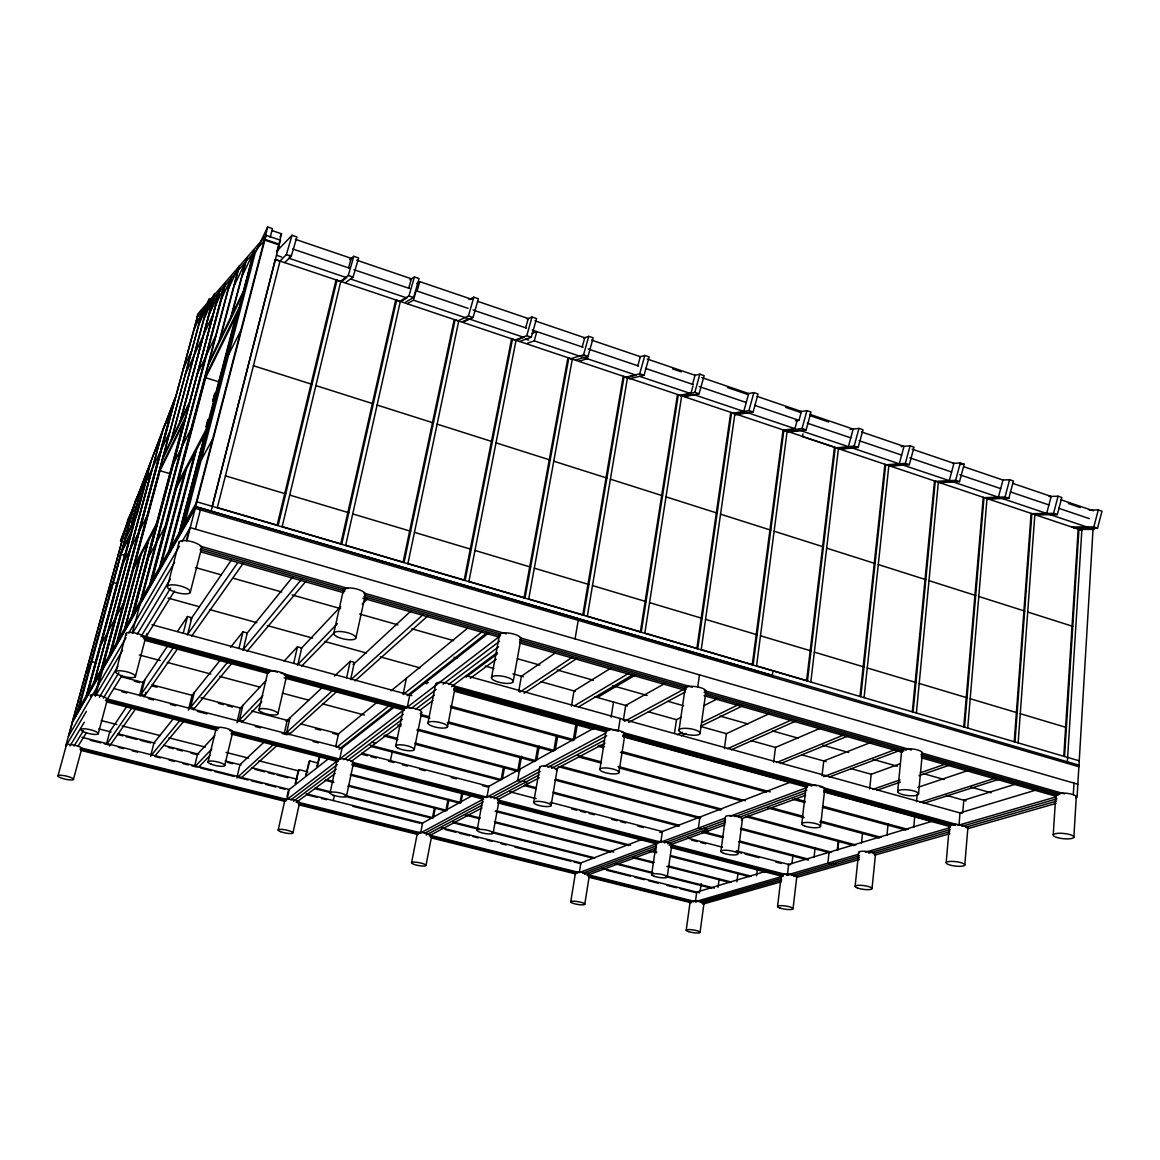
<?xml version="1.0" encoding="UTF-8"?>
<svg xmlns="http://www.w3.org/2000/svg" width="1160" height="1160" viewBox="0 0 1160 1160"><rect width="100%" height="100%" fill="white"/><g stroke="black" fill="none" stroke-linecap="round" stroke-linejoin="round"><path stroke-width="1.5" d="M1073.29 794.702L1074.001 783.13M1073.856 837.332A10.425 2.639 5.7 0 0 1059.37 833.271A10.425 2.639 5.7 0 0 1057.398 837.636A10.425 2.639 5.7 0 0 1073.856 837.332L1076.277 797.239M1077.045 797.457L1093.053 528.916M1067.36 761.758L1082.005 527.8M1053.222 834.852L1055.803 794.861M1063.793 756.277L1078.191 529.207M1064.561 756.494L1078.93 529.453M1018.132 742.879L1034.836 514.649M1014.231 741.733L1031.124 513.401M1015 741.95L1031.863 513.648M964.786 865.027A9.381 2.219 6.8 0 0 951.302 861.387A9.381 2.219 6.8 0 0 950.373 865.157A9.381 2.219 6.8 0 0 964.786 865.027L967.832 828.196M963.742 726.914L983.245 497.321M964.54 727.146L983.999 497.567M819.946 786.77L959.059 825.122L959.972 812.899L1036.808 789.786M967.715 728.074L987.015 498.583M962.742 812.725L963.786 800.226L1017.16 783.623M946.183 862.707L949.344 825.963M918.532 793.977A10.498 2.842 6.7 0 0 903.205 789.67A10.498 2.842 6.7 0 0 902.567 794.557A10.498 2.842 6.7 0 0 918.532 793.977L922.345 753.115M913.703 827.442L914.834 815.451M916.531 801.719L917.197 794.528M912.326 711.82L934.51 480.95M913.137 712.066L935.279 481.212M916.385 713.009L938.353 482.241M897.681 791.511L901.654 750.781M886.951 835.476L888.111 823.76M872.03 888.574L875.466 854.558M885.645 710.239L885.819 708.629M855.109 886.399L858.646 852.455M861.488 843.131L862.504 833.301M869.681 788.887L871.204 774.271L899.942 763.816M864.084 697.667L888.836 465.61M859.966 696.449L884.92 464.29M860.792 696.696L885.704 464.551M837.244 850.019L838.231 841.014M837.766 850.251L838.81 840.637M829.066 852.295L827.863 863.156L831.126 864.011M814.088 856.979L815.088 848.163M820.555 826.268L824.789 788.785M822.063 775.678L823.745 760.96L870.942 742.371M801.763 823.962L806.128 786.582M793.063 908.628L796.746 877.033M787.422 874.901L788.655 864.446M810.811 682.022L838.419 448.673M791.961 863.635L792.976 855.007M777.548 906.583L781.318 875.046M806.606 680.789L834.446 447.339M756.566 875.887L757.393 869.217M773.647 762.221L775.489 747.432L821.613 727.683M772.937 670.886L772.328 675.41L195.707 506.615L72.369 721.766M802.966 433.898L802.589 436.638L1081.845 530.424M736.89 881.76L737.948 873.596M756.523 666.101L787.147 431.23M737.963 853.688L742.429 819.119M752.231 664.839L783.058 430.084L787.118 431.447M783.899 430.142L753.13 664.854L701.235 649.615M720.896 851.527L725.464 817.032A8.569 2.146 8.4 0 1 735.672 816.176A8.569 2.146 8.4 0 1 741.515 820.091M718.04 887.4L719.098 879.396M724.391 748.548L726.407 733.671L768.906 713.85M700.074 932.234L703.946 903.51M700.22 890.793L701.191 883.601M699.915 817.046L698.378 828.095L701.8 828.994M686.198 930.349L690.142 901.683M700.118 732.99L705.99 691.099M697.754 686.938L699.48 674.859M696.827 648.571L730.742 412.51L734.86 413.902M731.597 412.568L697.74 648.6L644.829 633.07M667.246 876.786L671.843 844.712M701.191 649.861L734.904 413.685M660.808 842.131L662.36 831.532L550.173 802.285M678.977 730.597L685.024 688.822M651.63 874.741L656.371 842.261M674.54 732.975L676.483 719.678L681.239 717.257M678.383 649.629L678.615 647.99M644.8 633.302L681.688 395.807M623.326 720.49L625.689 705.439L664.811 683.515M640.349 631.997L677.469 394.617L681.659 396.024M618.889 772.748A9.7 2.581 9.3 0 0 605.883 767.963A9.7 2.581 9.3 0 0 603.476 772.067A9.7 2.581 9.3 0 0 618.889 772.748L624.877 734.439A9.614 2.755 9.3 0 0 615.597 729.857A9.614 2.755 9.3 0 0 606.042 731.554M678.339 394.675L641.277 632.026L587.337 616.192M584.756 904.351A7.148 1.406 9.6 0 0 575.041 901.277A7.148 1.406 9.6 0 0 573.49 903.466A7.148 1.406 9.6 0 0 584.756 904.351L589.382 875.249M620.223 718.504L618.222 731.177L452.922 685.603M599.923 769.123L606.071 730.829M611.117 717.097L613.524 702.032M570.764 901.712L575.476 872.624M573.345 739.543L576.012 723.535M574.91 738.688L577.288 724.42M582.755 615.104L623.196 376.391L627.473 377.826M551.058 805.635A8.845 2.16 9.9 0 0 538.863 801.386A8.845 2.16 9.9 0 0 537.211 804.895A8.845 2.16 9.9 0 0 551.058 805.635L557.017 770.341M624.095 376.463L583.712 615.119L528.713 598.98M571.46 706.077L574.011 690.954L610.914 668.131M587.293 616.424L627.502 377.609M553.9 750.332L556.264 736.426M555.379 749.505L557.757 735.585M575.07 638.885L578.216 620.353M533.687 802.329L539.791 767.05M535.427 760.554L537.79 746.982M536.848 759.771L539.212 746.17M517.882 770.284L520.231 757.016M519.216 769.544L521.579 756.247M519.622 769.312L517.621 780.593L521.246 781.55M501.178 779.534L503.512 766.557M502.454 778.824L504.498 767.456M493.116 833.184A8.149 1.827 10.3 0 0 481.675 829.4A8.149 1.827 10.3 0 0 480.573 832.416A8.149 1.827 10.3 0 0 493.116 833.184L499.017 800.487M518.679 691.433L521.42 676.207L555.292 652.964M524.044 597.864L567.907 357.817L572.272 359.281M568.821 357.904L525.016 597.893L468.915 581.436M513.155 681.674A11.005 3.335 10.4 0 0 497.799 675.729A11.005 3.335 10.4 0 0 496.103 681.312A11.005 3.335 10.4 0 0 513.155 681.674L520.913 638.971M528.67 599.227L572.315 359.063M477.123 830.154L483.125 797.471A8.091 1.958 10.3 0 1 492.724 797.312A8.091 1.958 10.3 0 1 498.583 800.922M491.536 677.512L499.496 634.839M506.572 599.401L506.891 597.734M460.027 802.343L461.97 792.005M461.143 801.719L462.767 793.092M445.962 810.13L447.89 800.009M447.035 809.535L448.963 799.399M432.506 817.582L434.42 807.664M433.536 817.017L435.13 808.737M425.981 865.447A7.337 1.479 10.6 0 0 415.439 862.156A7.337 1.479 10.6 0 0 414.888 864.664A7.337 1.479 10.6 0 0 425.981 865.447L431.694 835.823M468.872 581.667L516.07 340.17M447.528 726.726A9.961 2.726 10.9 0 0 433.318 721.563A9.961 2.726 10.9 0 0 432.375 726.203A9.961 2.726 10.9 0 0 447.528 726.726L455.097 687.691M464.145 580.29L511.589 338.908L516.026 340.402M512.517 338.981L465.146 580.319L407.928 563.528M411.568 862.736L417.368 833.112M427.953 722.97L435.682 683.95M414.265 749.563L421.689 712.414M395.72 746.025L403.288 708.89M406.391 678.252L403.071 694.535L481.733 631.997M390.369 760.974L392.341 751.346M403.057 562.353L454.184 319.623L458.708 321.146M455.14 319.711L404.072 562.397L345.68 545.258M407.87 563.774L458.751 320.928M346.492 796.079L353.539 762.86M330.049 792.976L337.212 759.756M383.322 563.368L383.699 561.672M333.312 800.502L334.37 795.586M346.651 677.701L350.219 661.301L354.365 662.433L350.813 678.832M355.961 637.812L365.4 594.413M335.704 746.736L338.502 733.816L377.304 702.061M319.363 756.088L317.071 766.571L320.262 755.378M309.821 760.96L305.935 775.33L308.966 761.656L309.821 760.96L318.55 763.207M299.106 769.645L295.293 783.711L298.294 770.312L299.106 769.645L307.879 771.893M333.717 633.519L343.36 590.15M292.929 832.865L299.584 802.792M396.662 300.063L341.75 544.098L282.17 526.611M278.154 830.082L284.911 800.009M286.998 796.76L288.477 790.134L329.048 758.292M345.637 545.505L400.345 301.31M340.721 544.069L395.69 299.976L400.301 301.527M297.917 664.433L301.687 647.947L297.467 646.787L284.113 661.127M284.287 733.337L287.26 720.346M290 717.764L286.665 732.467L290.377 733.439M293.683 663.288L297.467 646.787M277.936 713.646L286.621 675.961M258.926 710.007L267.757 672.351M237.22 776.301L239.946 764.715L264.973 741.24M224.793 765.295L232.841 731.626M282.112 526.858L340.793 281.3M237.278 721.085L240.395 708.035L265.901 680.673M242.889 705.352L239.366 720.128L243.15 721.114M277.095 525.393L336.037 279.951L340.75 281.532M337.038 280.038L278.154 525.437L217.34 507.587M238.945 648.382L242.962 631.808L247.254 632.983L243.252 649.557M207.988 762.106L216.166 728.451M194.735 765.6L197.591 753.971L214.731 735.571M188.384 710.094L192.067 695.333L220.342 660.04M194.3 692.563L190.588 707.411L194.43 708.412M183.237 633.229L187.485 616.554L191.85 617.743L187.63 634.418M217.282 507.834L280.082 260.913M276.877 251.735L279.328 244.238L264.973 239.38L263.885 241.628M276.776 252.532L281.561 233.798L272.049 230.55M190.196 592.528A11.818 3.639 13.8 0 0 175.029 584.988A11.818 3.639 13.8 0 0 171.404 590.556A11.818 3.639 13.8 0 0 190.196 592.528L201.448 548.491M212.164 506.325L275.239 259.521L280.024 261.13M211.135 511.139L279.328 244.238M270.193 237.365L272.44 228.621L267.685 226.998L255.055 253.417L184.715 523.247M195.431 529.12L200.39 509.878M185.963 523.61L187.18 518.94M187.369 522.087L187.804 520.39M145.812 692.187L144.957 695.507L141.056 694.492L144.942 679.572M186.354 540.56L189.283 529.264M195.968 503.527L267.685 226.998M186.89 540.56L264.973 239.38M205.987 426.88L207.799 419.92M212.976 400.157L214.803 393.167M206.364 427.025L208.176 419.688M213.194 400.476L215.02 393.486M179.234 532.846L235.828 316.303M179.409 532.527L205.436 432.955L176.639 487.461M180.119 531.294L236.799 314.317M181.018 529.728L254.388 250.444L181.903 528.177M167.547 586.221L179.06 542.082M139.562 695.623L142.999 682.442M159.572 567.284L184.585 472.439M219.269 340.851L239.061 266.075L228.433 288.869M160.356 565.906L185.411 470.858M220.154 339.024L238.539 269.265L237.626 271.223M161.312 564.238L186.412 468.959M135.343 676.788A10.078 2.624 13.4 0 0 122.104 670.915A10.078 2.624 13.4 0 0 119.48 674.946A10.078 2.624 13.4 0 0 135.343 676.788L145.362 638.609M166.04 559.236L166.46 557.626M146.943 633.49L146.117 636.651L174.507 590.976M169.128 550.55L194.633 453.415M169.954 549.086L195.677 451.414M230.883 316.926L246.862 257.665L231.826 314.998M170.796 547.621L196.388 450.08M1072.159 526.959L1093.822 526.93L1098.303 509.936L1102 511.197L1097.519 528.177L1073.986 528.177M142.114 597.864L225.576 283.736L215.832 304.877M106.647 743.43L109.765 731.684L126.846 706.367M147.073 592.267L147.479 590.73M149.785 584.423L230.782 278.864M150.539 583.117L231.478 277.327L220.646 300.672M151.278 581.812L204.841 379.407M152.032 580.493L205.668 377.711L218.617 381.771M1032.357 513.648L1053.541 513.343L1058.08 496.233L1061.82 497.51L1057.296 514.605L1035.706 514.895M98.209 733.801A8.888 2.03 13.2 0 0 86.347 728.973A8.888 2.03 13.2 0 0 84.317 732.09A8.888 2.03 13.2 0 0 98.209 733.801L107.315 699.741M115.927 671.669L126.15 633.418M130.108 621.818L130.5 620.353M131.849 615.844L183.164 423.574M132.516 614.684L183.903 422.051M133.168 613.524L220.24 288.318L133.85 612.35M133.313 613.277L156.904 524.842L133.53 569.067M140.563 600.576L224.895 284.707L141.259 599.343M132.182 633.113L135.111 622.079M135.401 621.586L139.838 604.867M985.304 497.596L1005.024 496.973L1009.62 479.718L1013.434 481.023L1008.837 498.263L989.059 498.858M110.635 653.008L159.369 472.033M111.2 651.992L160.022 470.713L169.853 473.628M114.84 648.425L115.217 647.034M116.971 641.9L139.635 557.525M171.274 439.741L209.09 299.12L212.091 300.092M117.566 640.856L140.273 556.322M171.956 438.335L208.133 303.558L207.408 305.181M118.291 639.58L141.027 554.871M124.859 628.096L147.972 541.749M180.191 421.341L213.73 297.25L180.916 419.862M124.975 627.865L148.103 541.488M180.337 421.051L214.499 293.422L205.567 313.142M125.483 626.98L148.639 540.473M935.961 481.327L955.622 480.327L960.306 462.927L964.192 464.247L959.523 481.632L939.774 482.603M94.888 680.572L163.168 428.721L170.621 412.757M101.196 669.538L173.55 403.1L101.834 668.407M94.83 695.376L197.881 315.056L102.921 666.507M97.527 686.445L101.558 671.553M95.396 696.159L98.441 684.893M98.672 684.501L102.703 669.552M73.413 779.52A7.946 1.61 12.9 0 0 62.683 775.431A7.946 1.61 12.9 0 0 61.031 777.925A7.946 1.61 12.9 0 0 73.413 779.52L81.707 748.765M109.49 655.009L202.797 309.72L110.055 654.008M887.284 464.682L905.351 463.362L910.092 445.817L914.051 447.165L909.309 464.696L891.431 465.972M79.083 708.252L134.212 506.18L127.991 519.202L73.747 717.62M131.994 521.753L136.691 504.513M137.619 501.062L142.404 484.387L132.066 522.377M131.486 525.291L141.94 486.924L135.445 500.584L124.642 539.313L135.445 517.172M85.014 700.553L124.874 554.045M130.442 534.659L87.189 693.738L150.452 463.26M87.841 692.926L151.235 460.622L150.655 461.839M88.45 694.376L88.798 693.1M150.147 475.875L147.799 475.179L137.213 514.126L131.385 526.06M94.308 681.587L151.902 469.176L144.957 483.72M94.38 681.457L162.212 432.23M836.201 447.847L854.152 446.107L858.965 428.402L862.996 429.78L858.183 447.455L840.159 449.181M58 775.736L66.424 744.952M68.788 735.687L72.471 722.216M76.981 714.371L77.314 713.139M120.814 554.175L77.879 710.355L134.313 504.73M784.421 429.998L794.919 428.663L797.355 419.789M795.47 420.819L798.979 420.34L801.415 411.481L757.146 396.415M784.218 430.766L802.024 428.518L806.91 410.669L811.014 412.061L806.128 429.911L788.249 432.114M732.815 413.177L748.925 410.611L753.884 392.602L758.06 394.023L753.101 412.017L735.425 414.801M692.52 384.308L695.029 375.289L647.207 359.02M691.288 392.109L692.955 386.091M680.731 395.168L694.825 392.37L699.871 374.201L704.135 375.651L699.088 393.805L684.908 396.575M637.797 365.777L640.349 356.685L591.499 340.068M625.892 377.188L639.711 373.781L644.844 355.453L649.179 356.932L644.061 375.245L629.285 378.827M582.189 346.956L584.785 337.792L534.905 320.812M571.532 358.483L583.553 354.844L588.758 336.356L593.18 337.864L587.366 358.744L579.043 361.195M519.448 341.562L531.28 337.212L536.558 318.579L532.048 317.043L527.061 319.058M527.452 343.273L534.223 340.851L536.848 331.615L532.005 333.413M525.654 327.83L528.293 318.565L477.456 301.281M515.04 340.068L526.77 335.689L532.048 317.043M458.577 320.58L468.423 316.013L473.802 297.192L478.384 298.758L473.019 317.564L463.275 322.016M408.712 288.231L411.423 278.806L356.772 260.217M399.605 301.397L408.929 295.945L414.396 276.964L419.079 278.56L413.613 297.525L405.753 302.035M407.479 303.558L413.438 300.179L416.15 290.754L468.046 308.328M417.078 291.073L419.789 281.662L471.627 299.294M348.507 267.858L351.262 258.346L295.481 239.366M341.025 280.909L348.261 275.486L353.814 256.317L358.599 257.955L353.046 277.11L345.883 282.373M280.01 260.957L286.375 254.62L292.03 235.277L296.902 236.93L291.262 256.273L284.78 262.566M290.087 255.113L289.159 258.317L346.695 277.689L342.388 280.909M264.785 240.106L266.176 235.364L280.531 240.236L279.154 244.963L264.785 240.106L196.924 317.245L197.954 313.765L266.176 235.364M133.139 507.906L133.516 506.775M193.735 330.353L201.942 312.055M200.52 318.173L209.09 299.12M198.737 324.786L207.292 305.849M203.986 319.029L212.904 299.411M183.309 368.996L191.356 351.379M209.757 312.098L219.066 291.755L189.747 401.664L163.415 455.895M209.09 314.592L218.385 294.277M185.469 374.057L193.807 356.033M194.387 354.8L203.145 335.863M203.739 334.573L212.962 314.65M170.708 413.598L171.346 412.235M168.026 423.516L168.664 422.167M234.175 285.853L245.34 262.204M241.918 276.529L253.677 251.807L243.397 291.145L209.133 361.731M141.071 489.302L147.799 475.179M152.584 467.77L159.862 452.53M161.863 448.354L169.563 432.23M197.388 374.027L215.745 335.646M125.715 527.539L65.583 746.562L86.362 711.428M162.487 459.375L188.616 405.681M208.118 365.589L242.121 295.684M123.772 542.488L134.56 520.434M159.674 469.843L185.643 416.817M205.044 377.217L238.873 308.154M158.731 473.338L184.643 420.543M204.015 381.103L237.786 312.315M121.162 552.015L131.892 530.265M120.292 555.205L130.993 533.557M135.213 518.389L135.778 517.259M280.038 236.872L281.561 233.798M107.459 594.283L113.361 582.61L116.841 583.567M123.554 562.44L130.152 549.39M130.804 548.115L137.721 534.412M139.62 530.657L146.957 516.142M173.493 463.652L191.037 428.939M228.737 354.351L240.888 330.325M218.515 381.959L220.139 378.784M212.686 401.113L215.963 394.748M134.516 565.413L156.397 523.87M177.726 483.358L206.393 428.924M86.246 671.901L91.799 661.664L95.337 662.606M101.399 643.974L107.619 632.519M108.228 631.402L114.753 619.353M116.551 616.047L123.482 603.287M148.596 557.003L165.256 526.336M201.158 460.186L212.758 438.813M73.283 718.417L196.939 501.83L1079.104 760.771M72.036 722.97L195.243 508.37L1078.887 766.731M68.353 736.426L126.034 637.623M128.76 632.968L179.452 546.113M182.062 541.648L190.24 527.626L1077.843 784.247M95.816 695.463L122.54 650.267M132.675 633.142L174.594 562.281M70.035 745.923L84.288 722.216M99.34 697.189L117.972 666.231M137.141 634.361L170.389 579.058M74.022 746.083L83.361 730.814M103.298 698.204L118.885 672.713M140.954 636.608L170.607 588.105M106.734 699.813L107.285 698.914L219.124 727.856M77.995 746.271L86.507 732.569M106.85 699.842L122.075 675.337M142.926 682.544L168.272 645.003M177.379 631.518L187.485 616.554M190.457 619.788L231.261 560.193M107.228 743.618L131.834 707.89M140.157 695.783L172.985 648.121M109.693 745.981L135.619 708.861M144.043 696.798L178.292 647.788M187.282 634.911L237.713 562.73M191.661 636.101L243.687 562.673M173.014 719.127L153.975 742.893L150.568 756.262L180.307 719.968M230.521 647.338L242.962 631.808M246.746 633.606L292.929 576.665M189.515 708.731L227.708 662.099M155.165 755.74L184.034 720.94M193.343 709.717L231.913 663.23M242.817 650.078L301.774 579.029M247.08 651.297L305.66 581.566M301.078 648.6L340.736 606.506M195.576 765.962L211.845 748.939M236.872 722.752L262.812 695.594M277.138 250.821L292.03 235.277M198.954 766.847L210.004 755.421M241.904 722.419L261.812 701.8M297.351 665.028L337.473 623.514M301.571 666.173L334.442 632.548M362.254 604.099L367.299 598.923M286.056 721.476L322.668 687.126M334.471 676.062L350.219 661.301M353.104 664.593L411.394 610.595M236.829 777.954L273.543 744.43M285.258 733.743L331.963 691.099M241.498 777.606L277.168 745.372M288.97 734.715L337.371 690.983M350.929 679.702L423.327 614.423M355.076 680.833L427.997 615.757M391.152 690.736L467.422 628.328M349.595 259.68L353.814 256.317M336.762 747.229L388.962 705.744M338.995 749.302L392.95 706.817M407.146 695.637L486.301 633.302M341.098 748.823L394.762 706.687M488.897 632.78L409.799 694.884L407.305 707.179L500.409 635.738L363.964 596.704M337.864 760.467L286.244 800.081L80.431 748.635M340.141 758.727L403.564 710.05M290.957 799.835L337.299 764.614M343.795 759.669L403.375 714.371M436.102 689.504L411.394 708.296L280.88 673.047M443.105 684.183L499.568 641.262M293.494 801.255L336.183 769.109M347.406 760.656L402.433 719.214M415.454 709.413L434.246 695.26M448.528 684.501L498.583 646.816M296.162 802.546L335.168 773.459M351.06 761.598L401.316 724.101M419.963 710.196L432.883 700.567M451.501 686.662L497.248 652.529M466.059 677.15L497.51 653.732M470.293 678.324L496.19 659.228M519.868 692.114L572.489 657.14M524.044 693.274L576.926 658.416M409.857 279.792L414.396 276.964M416.759 283.489L419.789 281.662M574.258 705.918L628.067 673.728M578.347 707.063L632.432 674.975M597.661 697.348L635.68 674.874M402.23 300.715L406.928 297.975L350.494 278.98M421.602 823.629L472.192 795.601M595.065 727.523L487.693 787.002L482.459 785.639M624.631 721.303L684.139 689.083M482.864 799.341L419.673 833.431L297.902 802.981M486.025 797.645L539.385 768.862M544.112 766.31L605.679 733.105M628.648 722.419L685.27 691.998M424.429 833.373L483.256 801.893M490.782 797.862L540.212 771.4M547.868 767.311L606.695 735.817M426.01 835.011L481.951 805.301M494.262 798.761L539.139 774.923M551.609 768.312L604.346 740.298M429.171 835.794L482.038 807.94M497.741 799.66L539.342 777.736M555.35 769.312L604.954 743.168M703.467 705.904L717.75 698.61M469.002 299.584L473.802 297.192M677.295 734.7L682.152 732.308M701.582 722.752L738.818 704.424M681.253 735.803L686.125 733.424M700.756 726.276L743.023 705.628M462.405 321.697L468.727 318.797L413.438 300.179M727.45 748.736L791.279 720.041M731.337 749.809L795.397 721.23M776.736 762.511L844.408 734.657M780.564 763.57L848.453 735.817M579.666 863.403L643.118 838.941M659.822 832.503L788.988 782.71M823.571 776.663L894.505 749.838M829.023 777.069L898.478 750.969M515.62 340.474L523.928 337.386L469.64 319.101M579.797 872.392L657.72 843.291M660.997 842.073L725.116 818.119M730.176 816.234L806.098 787.872M582.784 873.161L656.546 845.785M664.288 842.914L725.508 820.207M735.382 816.538L806.867 790.018M584.582 874.35L656.429 847.873M667.58 843.769L725.595 822.382M738.905 817.481L805.518 792.918M587.12 875.278L656.299 849.946M669.146 845.234L724.753 824.876M741.602 818.713L805.62 795.267M872.9 789.337L900.029 779.897M920.359 772.807L945.791 763.947M876.597 790.366L900.392 782.13M919.097 775.663L949.692 765.063M917.879 787.35L968.702 770.284M583.668 338.053L588.758 336.356M919.764 802.415L996.179 777.853M923.389 803.431L1000.007 778.955M765.484 871.421L696.74 892.098L695.434 901.61L781.434 876.641M787.814 864.693L933.945 820.729M575.577 360.035L587.975 356.337L583.553 354.844M786.582 875.133L858.414 854.282M865.345 852.266L950.199 827.616M958.943 825.079L1056.397 796.789M700.06 901.827L781.318 878.381M791.454 875.452L859.56 855.79M868.695 853.165L950.301 829.603M961.901 826.254L1056.861 798.848M701.553 902.958L781.695 879.976M793.744 876.51L859.487 857.66M873.262 853.702L949.793 831.749M965.439 827.268L1056.615 801.111M703.062 904.075L781.332 881.76M796.92 877.322L859.328 859.531M874.944 855.08L949.851 833.721M1056.137 803.416L967.28 828.747A9.309 2.378 6.5 0 0 959.103 824.731A9.309 2.378 6.5 0 0 949.533 826.602M639.624 356.888L644.844 355.453M625.892 377.682L636.115 375.173L534.223 340.851M694.651 375.376L699.871 374.201M682.095 395.357L690.867 393.617L639.566 376.333M684.603 396.198L693.404 394.473L743.778 411.438L748.707 393.559L701.771 377.58M746.808 393.907L753.884 392.602M735.106 413.627L745.445 411.988L794.919 428.663M799.747 411.727L806.91 410.669M787.51 431.839L799.82 430.316L848.38 446.658L853.165 429.084L809.694 414.294M850.077 429.447L858.965 428.402M840.869 448.775L851.585 447.745L899.276 463.811L903.988 446.382L861.474 431.911M901.146 446.643L910.092 445.817M890.213 465.74L902.437 464.87L949.271 480.646L953.911 463.362L912.152 449.152M953.114 463.42L960.306 462.927M960.582 464.493L964.192 464.247M940.02 482.299L952.374 481.69L998.383 497.19L1002.965 480.051L963.815 466.726M1002.414 480.066L1009.62 479.718M1049.075 496.509L1058.08 496.233M988.972 498.597L1001.428 498.205L1046.654 513.445L1051.163 496.436L1012.694 483.358M1089.24 510.081L1098.303 509.936M1077.915 529.395L1094.083 529.409L1049.64 514.446M80.881 747.91L287.042 799.472L289.275 789.51L81.91 737.311M298.7 802.386L420.674 832.894L422.588 823.078L306.124 793.759M430.186 835.272L579.333 872.566L580.885 862.938L440.829 827.674M588.352 874.829L696.58 901.9M430.925 836.244L577.622 872.914M588.86 875.713L693.462 901.856M285.258 800.632L80.069 749.36A7.902 1.725 13.1 0 0 75.994 745.561A7.902 1.725 13.1 0 0 66.439 745.416M299.077 804.083L418.499 833.909M430.229 836.838L576.592 873.408M588.135 876.293L691.433 902.103M81.374 750.505L284.461 801.227M298.468 804.721L417.513 834.446M431.534 837.94L575.389 873.871M589.425 877.366L691.172 902.784M602.083 868.274L699.625 892.823M90.233 740.24L100.804 742.908M104.269 743.778L109.576 745.111M118.305 747.315L123.584 748.635M132.341 750.839L137.605 752.173M155.121 756.581L160.413 757.901M169.143 760.105L174.45 761.438M183.149 763.628L188.413 764.947M191.922 765.832L197.243 767.181M200.68 768.036L211.28 770.704M214.687 771.559L234.088 776.446M237.597 777.331L248.124 779.984M251.488 780.825L262.16 783.508M265.495 784.348L276.007 787.002M279.517 787.872L284.969 789.249M307.342 794.876L317.463 797.428M321.363 798.413L326.627 799.733M352.901 806.345L419.862 823.194M445.295 829.588L455.735 832.228M459.215 833.097L469.524 835.693M473.019 836.577L478.34 837.911M487.012 840.087L492.246 841.406M500.946 843.595L506.238 844.93M514.851 847.09L570.923 861.213M573.968 861.967L580.913 863.721M606.651 870.203L630.402 876.177M634.636 877.236L644.308 879.671M648.628 880.759L658.227 883.181M666.928 885.37L676.628 887.806M680.122 888.69L696.493 892.808M98.803 728.9L111.084 732.018M118.117 733.801L154.976 743.154M163.749 745.372L198.853 754.29M225.185 760.974L240.99 764.977M251.517 767.644L297.163 779.23M117.479 734.497L122.859 735.861M126.222 736.716L136.88 739.413M140.201 740.254L150.698 742.922M168.171 747.359L173.42 748.678M177.19 749.635L182.453 750.969M190.893 753.115L196.475 754.522M227.331 762.352L232.522 763.671M255.012 769.37L264.813 771.864M268.322 772.748L274.036 774.198M277.08 774.967L287.883 777.707M452.835 821.904L479.167 828.573M493.203 832.126L594.978 857.892M617.801 863.678L652.891 872.566M666.928 876.119L714.313 888.111M315.23 787.901L330.875 791.874M346.521 795.832L433.434 817.829M453.531 822.904L478.065 829.124M492.087 832.663L593.717 858.385M614.742 863.707L653.298 873.465M665.564 876.568L711.124 888.096M314.621 788.597L330.426 792.599M344.476 796.152L432.303 818.365M101.253 720.563L116.856 724.536M122.061 725.87L160.196 735.6M168.867 737.818L205.276 747.098M226.055 752.405L248.559 758.147M258.941 760.786L298.743 770.951M468.103 814.9L480.385 818.046M494.435 821.628L613.799 852.063M633.113 856.979L654.182 862.359M668.218 865.94L731.423 882.049M326.062 779.578L333.079 781.361M348.856 785.378L447.006 810.405M465.247 815.045L479.268 818.627M495.045 822.643L610.726 852.121M633.519 857.936L652.79 862.852M666.826 866.418L729.915 882.499M325.192 780.231L333.935 782.463M347.942 786.031L445.933 810.999M496.088 810.695L630.59 845.248M653.298 851.077L656.792 851.977M670.755 855.558L751.114 876.206M351.175 774.387L461.303 802.662M495.117 811.347L628.459 845.582M649.513 850.99L656.531 852.788M670.567 856.399L749.519 876.67M350.219 775.068L460.172 803.285M229.607 730.568L339.706 759.046L342.07 748.055L113.781 688.562M352.423 762.337L486.939 797.152L488.925 786.335L361.717 753.173M497.393 799.849L659.068 841.682M670.668 844.683L788.829 875.264M106.415 699.726L218.37 728.683M232.261 732.279L338.894 759.843M353.017 763.497L483.966 797.355M497.901 800.965L659.315 842.696M670.886 845.683L783.667 874.857M105.429 700.51L215.774 729.031M231.304 733.033L337.951 760.597M351.944 764.208L483.067 798.094M498.438 802.067L657.589 843.204M670.697 846.582L782.928 875.582M106.662 701.858L217.108 730.379M231.13 734.004L338.067 761.627M352.089 765.237L483.575 799.196M497.596 802.821L656.937 843.972M670.944 847.583L783 876.525M509.863 791.787L536.152 798.631M687.793 838.158L722.462 847.191M736.324 850.802L790.076 864.809M121.626 691.664L126.846 693.027M148.291 698.61L153.555 699.987M170.433 704.381L175.653 705.744M197.374 711.399L207.031 713.908M255.214 726.464L260.464 727.827M281.981 733.424L287.216 734.788M313.055 741.515L318.304 742.893M362.312 754.348L367.531 755.711M371.012 756.624L376.362 758.016M388.426 761.148L393.762 762.54M402.361 764.788L407.58 766.136M419.775 769.312L425.067 770.704M451.11 777.476L456.387 778.853M571.604 808.854L576.853 810.231M580.261 811.115L585.597 812.508M588.99 813.392L594.355 814.784M611.712 819.308L616.946 820.671M620.44 821.585L625.849 822.991M637.913 826.137L643.351 827.544M691.447 840.072L697.116 841.551M700.611 842.464L705.86 843.827M736.44 851.788L741.646 853.151M745.097 854.05L758.944 857.66M775.764 862.039L781.448 863.518M522.609 780.825L526.234 781.782M703.453 828.385L706.861 829.284M371.809 742.269L375.623 743.27M524.871 782.507L528.496 783.449M705.207 829.893L708.615 830.792M832.967 863.475L836.23 864.331M120.756 676.599L143.448 682.558M152.163 684.85L192.299 695.391M201.028 697.697L241.164 708.238M251.648 710.993L288.289 720.621M300.512 723.825L338.894 733.917M134.27 681.225L139.577 682.616M151.757 685.821L157.093 687.213M218.254 703.279L223.503 704.657M227.2 705.628L232.464 707.005M315.404 728.784L320.668 730.176M332.702 733.337L337.981 734.715M525.175 784.798L535.673 787.553M553.16 792.135L679.049 825.181M703.525 831.604L722.767 836.65M740.254 841.232L808.433 859.139M369.967 745.126L501.265 779.563M523.87 785.494L536.094 788.698M553.552 793.266L679.238 826.239M701.93 832.184L722.883 837.68M738.601 841.797L808.433 860.126M370.663 746.373L499.989 780.26M555.872 779.244L700.727 817.582M740.863 828.211L831.618 852.237M385.062 735.15L397.314 738.384M414.845 743.023L519.941 770.82M554.683 780.013L700.103 818.481M740.399 829.139L829.748 852.774M383.96 735.962L397.952 739.674M415.439 744.285L518.607 771.559M561.251 766.296L721.665 809.143M747.808 816.133L855.92 845.002M139.287 654.95L160.239 660.533M167.214 662.404L210.874 674.047M219.602 676.382L259.767 687.097M282.445 693.158L308.618 700.147M322.582 703.874L364.457 715.038M417.991 729.205L536.079 760.728M558.192 766.63L720.94 810.071M745.445 816.611L853.963 845.582M397.735 724.971L401.2 725.899M416.802 730.061L534.673 761.511M141.665 635.448L277.399 672.104M142.709 637.087L270.294 671.51M284.287 675.279L406.638 708.296M578.042 755.61L600.706 761.729M618.149 766.427L745.416 800.748M771.559 807.795L802.938 816.263M820.381 820.961L881.397 837.418M143.738 638.711L269.337 672.568M285.708 676.99L404.245 708.948M420.674 714.429L429.388 716.779M448.543 721.94L554.77 750.563M578.39 756.929L601.141 763.048M618.642 767.775L741.11 800.777M767.355 807.838L804.097 817.742M819.844 821.99L879.338 838.013M144.768 640.32L268.366 673.626M284.04 677.846L404.159 710.21M421.182 715.807L429.882 718.141M447.252 722.825L553.291 751.376M450.762 707.499L572.88 740.703M599.328 745.329L604.563 746.764M622.021 751.52L770.312 791.903M794.745 798.558L805.214 801.415M822.658 806.157L908.149 829.443M151.975 624.718L411.887 695.609M450.341 706.077L574.432 739.848M597.734 746.184L602.953 747.606M620.368 752.347L766.688 792.164M792.802 799.269L804.996 802.589M822.426 807.331L906.018 830.082M454.198 687.416L609.536 730.191M623.877 734.135L811.884 785.914M824.107 789.279L955.057 825.34M453.575 688.678L607.651 731.075M622.688 735.208L807.737 786.132M823.977 790.598L950.982 825.543M424.85 681.703L428.315 682.66M454.401 689.837L591.803 727.61M623.514 736.339L789.249 781.913M824.136 791.511L932.307 821.251M507.471 704.686L512.691 706.121M566.66 720.969L571.88 722.404M453.908 690.2L605.375 731.844M622.688 736.6L807.389 787.379M823.876 791.917L950.315 826.674M423.53 682.747L426.996 683.689M454.763 691.331L593.63 729.48M167.997 598.053L199.361 606.738M209.815 609.638L256.868 622.673M267.322 625.573L312.635 638.13M324.771 641.48L366.357 653.008M380.219 656.85L420.079 667.899M621.702 732.134L816.466 785.813M465.841 675.598L961.814 813.421M454.01 657.314L457.475 658.285M485.213 666.072L493.885 668.493M512.952 673.844L523.363 676.759M540.705 681.616L575.375 691.346M594.442 696.682L627.458 705.947M648.367 711.805L676.251 719.62M700.654 726.464L726.798 733.787M751.187 740.631L775.59 747.461M801.719 754.797L826.123 761.627M850.512 768.471L871.421 774.329M946.357 795.339L966.149 800.893M122.525 554.654L125.962 555.625M195.417 567.544L221.328 574.882M233.421 578.303L281.793 591.991M292.161 594.935L340.532 608.623M359.658 614.032L397.923 624.863M411.829 628.807L453.575 640.625M517.447 658.735L539.893 665.086M557.163 669.972L593.427 680.238M612.422 685.603L647.149 695.434M668.015 701.351L683.66 705.773M720.157 716.097L747.968 723.971M772.299 730.858L798.37 738.238M822.687 745.126L848.714 752.492M873.016 759.365L897.318 766.253M923.36 773.618L944.196 779.52M970.224 786.886L991.06 792.788M201.13 548.26L345.622 589.628M364.37 595.008L500.497 633.984M519.636 639.464L686.72 687.314M704.077 692.274L906.221 750.158M921.083 754.42L1059.95 794.18M200.129 549.84L344.81 591.223M519.622 641.234L686.372 688.924M705.294 694.347L903.727 751.1M921.112 756.073L1058.123 795.267M200.926 551.913L343.737 592.731M362.892 598.197L498.727 637.014M519.665 643.002L684.908 690.229M704.048 695.696L902.349 752.361M921.475 757.828L1055.353 796.079M200.375 546.172L348.13 588.511M363.776 593.007L506.311 633.853M520.216 637.84L692.303 687.169M704.468 690.664L911.441 749.984M921.881 752.985L1064.503 793.861M756.552 665.854L807.476 680.804L835.272 447.397L275.427 259.536M195.692 506.644L1078.843 765.121M225.417 475.846L285.737 493.885M289.71 495.073L348.812 512.735M352.712 513.909L410.625 531.222M414.453 532.353L471.221 549.332M474.976 550.449L530.642 567.095M534.311 568.183L588.889 584.51M592.499 585.582L646.033 601.59M649.557 602.635L702.075 618.338M705.541 619.367L757.074 634.781M760.467 635.796L811.029 650.905M814.349 652.137L863.982 666.971M867.26 667.957L915.98 682.515M919.198 683.472L967.034 697.769M970.195 698.726L1017.16 712.762M1020.263 713.69L1066.403 727.479M253.417 365.733L312.011 384.351M315.882 385.584L373.317 403.839M377.101 405.043L433.42 422.936M437.132 424.125L492.362 441.67M496.001 442.83L550.173 460.041M553.755 461.187L606.898 478.065M610.407 479.182L662.548 495.755M666 496.857L717.17 513.111M720.548 514.184L770.791 530.149M774.111 531.207L823.426 546.882M826.659 548.143L875.089 563.528M878.279 564.543L925.839 579.652M928.986 580.652L975.69 595.5M978.779 596.472L1024.671 611.059M1027.702 612.016L1072.797 626.356M212.962 298.932L216.268 300.005M286.375 254.62L291.262 256.273M348.261 275.486L353.046 277.11M408.929 295.945L413.613 297.525M468.423 316.013L473.019 317.564M526.77 335.689L531.28 337.212M639.711 373.781L644.061 375.245M694.825 392.37L699.088 393.805M748.925 410.611L753.101 412.017M802.024 428.518L806.128 429.911M854.152 446.107L858.183 447.455M905.351 463.362L909.309 464.696M955.622 480.327L959.523 481.632M1005.024 496.973L1008.837 498.263M1053.541 513.343L1057.296 514.605M1093.822 526.93L1097.519 528.177M276.515 255.287L281.662 257.012M525.248 339.01L528.67 340.156M292.683 248.965L349.464 268.177M354.017 269.729L409.639 288.55M473.091 310.024L526.553 328.12M532.28 330.063L583.088 347.26M588.12 348.971L638.667 366.067M645.525 368.401L693.375 384.598M699.262 386.584L746.242 402.491M754.682 405.348L798.979 420.34M807.273 423.153L850.773 437.871M859.082 440.684L901.639 455.083M909.803 457.852L951.591 472.004M959.798 474.774L1000.674 488.621M1010.418 491.912L1048.901 504.934M1058.717 508.268L1089.472 518.665M1060.965 499.772L1093.401 510.806M672.655 368.938L681.225 371.852M727.465 387.571L746.315 393.979M785.697 407.377L801.125 412.612M809.68 415.526L828.53 421.935M1068.316 503.454L1080.308 507.529M418.18 834.069A7.293 1.581 10.7 0 1 420.152 832.402A7.293 1.581 10.7 0 1 429.374 834.141A7.293 1.581 10.7 0 1 430.563 836.418M685.603 689.75A10.614 3.321 8.4 0 1 696.072 686.662A10.614 3.321 8.4 0 1 704.961 692.665M178.916 543.097A11.701 3.871 14.1 0 1 192.328 541.822A11.701 3.871 14.1 0 1 200.52 549.274M782.478 876.076A7.787 1.74 8.1 0 1 787.799 874.118A7.787 1.74 8.1 0 1 796.529 877.453M499.641 635.796A10.904 3.553 10.4 0 1 511.168 633.447A10.904 3.553 10.4 0 1 520.289 639.784M1055.876 795.601A10.338 2.813 5.4 0 1 1067.142 793.338A10.338 2.813 5.4 0 1 1075.624 797.891M435.885 684.762A9.889 2.914 10.9 0 1 445.918 682.95A9.889 2.914 10.9 0 1 454.618 688.359M338.314 761.004A8.323 2.044 11.4 0 1 344.332 759.032A8.323 2.044 11.4 0 1 353.249 763.338M268.177 673.148A9.643 2.712 12.4 0 1 276.863 671.321A9.643 2.712 12.4 0 1 286.361 676.628M343.723 591.208A11.252 3.726 12.2 0 1 354.452 588.482A11.252 3.726 12.2 0 1 364.979 595.327M90.857 696.609A8.83 2.16 13.4 0 1 94.206 694.622A8.83 2.16 13.4 0 1 105.183 697.464A8.83 2.16 13.4 0 1 105.589 700.408M901.929 751.593A10.411 3.03 6.5 0 1 912.326 748.925A10.411 3.03 6.5 0 1 921.895 753.855M806.49 787.278A9.411 2.538 7.5 0 1 815.306 785.088A9.411 2.538 7.5 0 1 824.499 789.409M404.376 710.428A9.367 2.61 11.1 0 1 406.826 707.527A9.367 2.61 11.1 0 1 418.673 709.789A9.367 2.61 11.1 0 1 420.268 713.472M656.763 843.277A7.888 1.841 9 0 1 664.361 841.899A7.888 1.841 9 0 1 671.147 845.553M126.701 635.027A9.99 2.798 13.7 0 1 135.995 633.186A9.99 2.798 13.7 0 1 144.637 639.16M216.587 729.089A8.54 2.103 12.4 0 1 223.996 727.784A8.54 2.103 12.4 0 1 232.681 732.163M575.969 873.494A7.105 1.508 9.6 0 1 582.392 872.407A7.105 1.508 9.6 0 1 588.903 875.568M624.196 735.034A9.614 2.755 9.3 0 1 622.92 735.469M285.998 801.053A7.482 1.638 11.6 0 1 287.375 799.196A7.482 1.638 11.6 0 1 296.829 800.98A7.482 1.638 11.6 0 1 298.685 803.46M858.922 853.02A8.482 2.03 7.4 0 1 867.143 851.469A8.482 2.03 7.4 0 1 875.147 855.051M690.519 902.103A7.003 1.435 8.9 0 1 697.421 901.189A7.003 1.435 8.9 0 1 703.279 904.147M539.864 767.673A8.787 2.305 9.9 0 1 549.347 766.514A8.787 2.305 9.9 0 1 556.481 770.849M175.319 397.561L120.553 540.908L175.319 397.561M682.616 733.207A10.715 3.117 8.6 0 0 699.958 733.801A10.715 3.117 8.6 0 0 686.038 728.321A10.715 3.117 8.6 0 0 682.616 733.207M779.969 908.048A7.845 1.638 8.3 0 0 792.845 909.034A7.845 1.638 8.3 0 0 783.087 905.713A7.845 1.638 8.3 0 0 779.969 908.048M332.442 794.788A8.381 1.914 11.3 0 0 346.202 796.529A8.381 1.914 11.3 0 0 336.168 792.236A8.381 1.914 11.3 0 0 332.442 794.788M261.928 712.399A9.715 2.538 12.2 0 0 277.689 714.27A9.715 2.538 12.2 0 0 265.654 708.774A9.715 2.538 12.2 0 0 261.928 712.399M336.907 636.622A11.354 3.494 12 0 0 355.569 638.652A11.354 3.494 12 0 0 342.04 631.649A11.354 3.494 12 0 0 336.907 636.622M804.605 825.978A9.483 2.378 7.7 0 0 820.265 826.848A9.483 2.378 7.7 0 0 808.607 822.469A9.483 2.378 7.7 0 0 804.605 825.978M398.185 748.229A9.439 2.45 11.1 0 0 413.859 750.129A9.439 2.45 11.1 0 0 402.926 744.981A9.439 2.45 11.1 0 0 398.185 748.229M654.414 876.337A7.946 1.725 9.1 0 0 667.174 877.236A7.946 1.725 9.1 0 0 656.72 873.712A7.946 1.725 9.1 0 0 654.414 876.337M210.815 764.048A8.613 1.972 12.3 0 0 224.649 765.788A8.613 1.972 12.3 0 0 213.715 761.221A8.613 1.972 12.3 0 0 210.815 764.048M280.445 831.604A7.54 1.537 11.5 0 0 292.726 833.228A7.54 1.537 11.5 0 0 283.446 829.545A7.54 1.537 11.5 0 0 280.445 831.604M857.515 888.038A8.54 1.899 7.6 0 0 871.726 889.038A8.54 1.899 7.6 0 0 861.488 885.356A8.54 1.899 7.6 0 0 857.515 888.038M688.59 931.625A7.047 1.349 9 0 0 699.973 932.582A7.047 1.349 9 0 0 690.838 929.653A7.047 1.349 9 0 0 688.59 931.625M723.724 853.31A8.642 2.015 8.5 0 0 737.789 854.195A8.642 2.015 8.5 0 0 726.754 850.294A8.642 2.015 8.5 0 0 723.724 853.31"/></g></svg>
